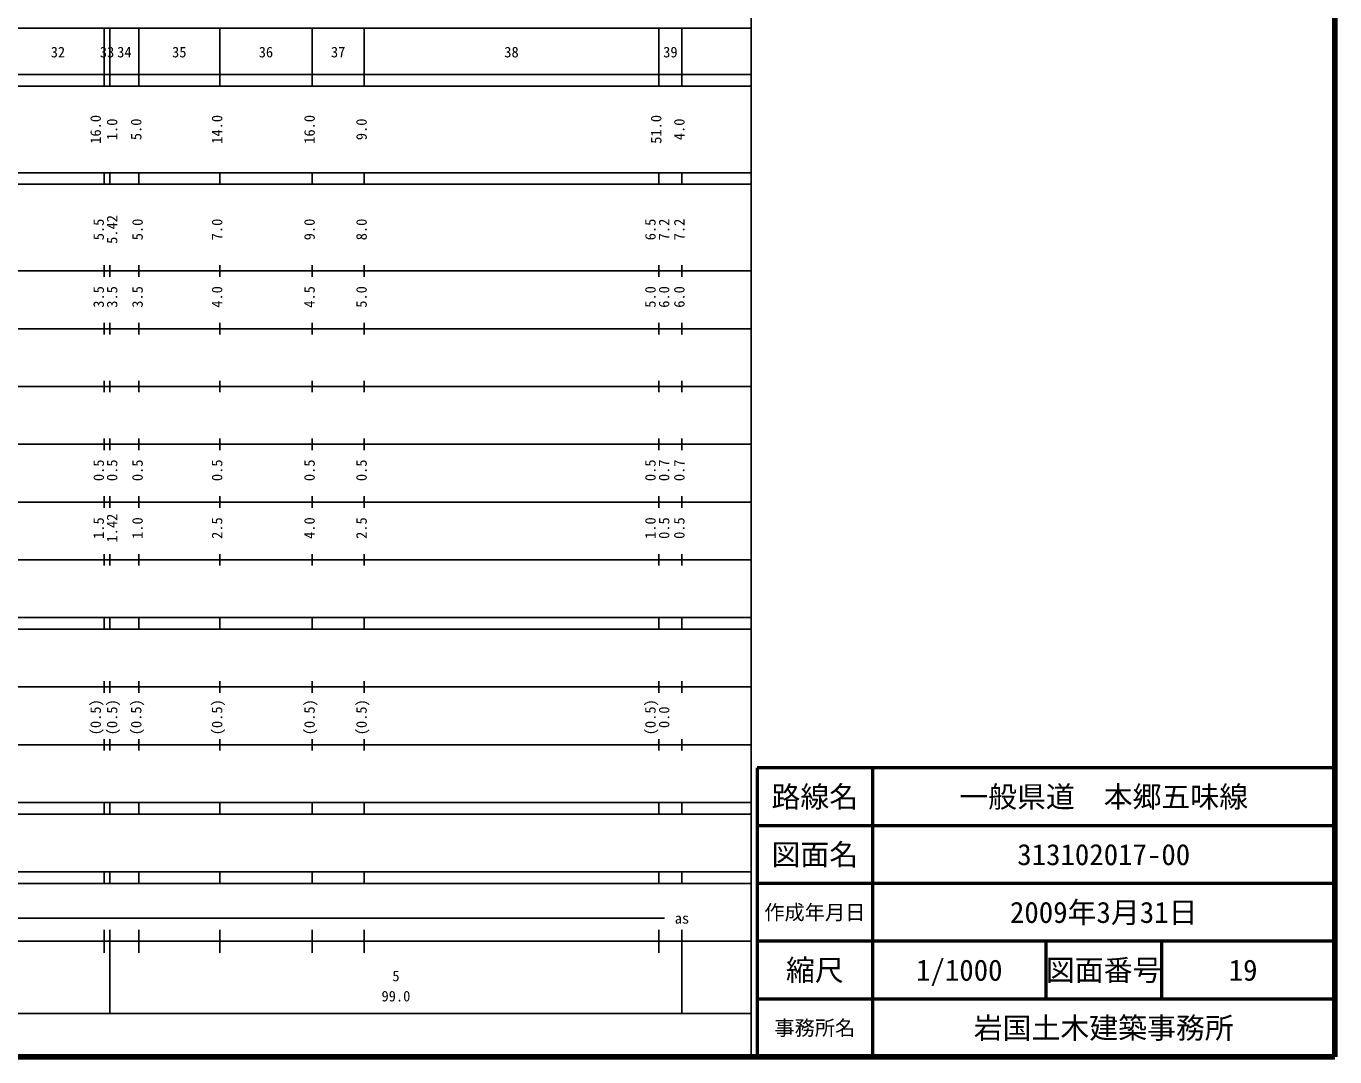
# Model space of a CAD drawing. Units: millimetres on the paper, enlarged 1000 times. Extents: x 40000 to 680000, y 20000 to 380000.
# Drawn here: x 453503 to 680000, y 20000 to 198357 of the extents above; entities that cross this region are included whole.
import ezdxf
from ezdxf.enums import TextEntityAlignment as Align

# ---------------------------------------------------------------- set-up
doc = ezdxf.new("R2010")
doc.units = ezdxf.units.MM
doc.header["$LTSCALE"] = 1000
for name, color, linetype, lineweight in [('M-TTL', 2, 'Continuous', 140), ('M-TTL-BAND', 7, 'Continuous', 25), ('M-TTL-FRAM', 2, 'Continuous', 50), ('M-TTL-LINE', 7, 'Continuous', 50)]:
    doc.layers.add(name, color=color, linetype=linetype, lineweight=lineweight)
doc.layers.add('M-TTL-TXT', color=7, linetype='Continuous')
doc.styles.add('ＭＳ ゴシック', font='')
doc.styles.get('ＭＳ ゴシック').set_extended_font_data('MS Gothic')

msp = doc.modelspace()

# ---------------------------------------------------------------- linework, layer by layer
at = {"layer": 'M-TTL'}
for p, q in [((680000, 20000), (680000, 380000)), ((40000, 20000), (680000, 20000))]:
    msp.add_line(p, q, dxfattribs=at)
at = {"layer": 'M-TTL-BAND'}
for p, q in [((579000, 20000), (579000, 370000)), ((68000, 198000), (579000, 198000)), ((467000, 188000), (467000, 198000)), ((468000, 188000), (468000, 198000)), ((473000, 188000), (473000, 198000)), ((487000, 188000), (487000, 198000)), ((503000, 188000), (503000, 198000)), ((512000, 188000), (512000, 198000)), ((563000, 188000), (563000, 198000)), ((567000, 188000), (567000, 198000)), ((40000, 190000), (579000, 190000)), ((40000, 188000), (579000, 188000)), ((40000, 173000), (579000, 173000)), ((467000, 171000), (467000, 173000)), ((468000, 171000), (468000, 173000)), ((473000, 171000), (473000, 173000)), ((487000, 171000), (487000, 173000)), ((503000, 171000), (503000, 173000)), ((512000, 171000), (512000, 173000)), ((563000, 171000), (563000, 173000)), ((567000, 171000), (567000, 173000)), ((40000, 171000), (579000, 171000)), ((467000, 155000), (467000, 157000)), ((468000, 155000), (468000, 157000)), ((473000, 155000), (473000, 157000)), ((487000, 155000), (487000, 157000)), ((503000, 155000), (503000, 157000)), ((512000, 155000), (512000, 157000)), ((563000, 155000), (563000, 157000)), ((567000, 155000), (567000, 157000)), ((40000, 156000), (579000, 156000)), ((46000, 146000), (579000, 146000)), ((467000, 145000), (467000, 147000)), ((468000, 145000), (468000, 147000)), ((473000, 145000), (473000, 147000)), ((487000, 145000), (487000, 147000)), ((503000, 145000), (503000, 147000)), ((512000, 145000), (512000, 147000)), ((563000, 145000), (563000, 147000)), ((567000, 145000), (567000, 147000)), ((52000, 136000), (579000, 136000)), ((467000, 135000), (467000, 137000)), ((468000, 135000), (468000, 137000)), ((473000, 135000), (473000, 137000)), ((487000, 135000), (487000, 137000)), ((503000, 135000), (503000, 137000)), ((512000, 135000), (512000, 137000)), ((563000, 135000), (563000, 137000)), ((567000, 135000), (567000, 137000)), ((467000, 125000), (467000, 127000)), ((468000, 125000), (468000, 127000)), ((473000, 125000), (473000, 127000)), ((487000, 125000), (487000, 127000)), ((503000, 125000), (503000, 127000)), ((512000, 125000), (512000, 127000)), ((563000, 125000), (563000, 127000)), ((567000, 125000), (567000, 127000)), ((46000, 126000), (579000, 126000)), ((52000, 116000), (579000, 116000)), ((467000, 115000), (467000, 117000)), ((468000, 115000), (468000, 117000)), ((473000, 115000), (473000, 117000)), ((487000, 115000), (487000, 117000)), ((503000, 115000), (503000, 117000)), ((512000, 115000), (512000, 117000)), ((563000, 115000), (563000, 117000)), ((567000, 115000), (567000, 117000)), ((467000, 105000), (467000, 107000)), ((468000, 105000), (468000, 107000)), ((473000, 105000), (473000, 107000)), ((487000, 105000), (487000, 107000)), ((503000, 105000), (503000, 107000)), ((512000, 105000), (512000, 107000)), ((563000, 105000), (563000, 107000)), ((567000, 105000), (567000, 107000)), ((46000, 106000), (579000, 106000)), ((40000, 96000), (579000, 96000)), ((467000, 94000), (467000, 96000)), ((468000, 94000), (468000, 96000)), ((473000, 94000), (473000, 96000)), ((487000, 94000), (487000, 96000)), ((503000, 94000), (503000, 96000)), ((512000, 94000), (512000, 96000)), ((563000, 94000), (563000, 96000)), ((567000, 94000), (567000, 96000)), ((40000, 94000), (579000, 94000)), ((49000, 84000), (579000, 84000)), ((467000, 83000), (467000, 85000)), ((468000, 83000), (468000, 85000)), ((473000, 83000), (473000, 85000)), ((487000, 83000), (487000, 85000)), ((503000, 83000), (503000, 85000)), ((512000, 83000), (512000, 85000)), ((563000, 83000), (563000, 85000)), ((567000, 83000), (567000, 85000)), ((467000, 73000), (467000, 75000)), ((468000, 73000), (468000, 75000)), ((473000, 73000), (473000, 75000)), ((487000, 73000), (487000, 75000)), ((503000, 73000), (503000, 75000)), ((512000, 73000), (512000, 75000)), ((563000, 73000), (563000, 75000)), ((567000, 73000), (567000, 75000)), ((40000, 74000), (579000, 74000)), ((40000, 64000), (579000, 64000)), ((467000, 62000), (467000, 64000)), ((468000, 62000), (468000, 64000)), ((473000, 62000), (473000, 64000)), ((487000, 62000), (487000, 64000)), ((503000, 62000), (503000, 64000)), ((512000, 62000), (512000, 64000)), ((563000, 62000), (563000, 64000)), ((567000, 62000), (567000, 64000)), ((40000, 62000), (579000, 62000)), ((40000, 52000), (579000, 52000)), ((40000, 50000), (579000, 50000)), ((467000, 50000), (467000, 52000)), ((468000, 50000), (468000, 52000)), ((473000, 50000), (473000, 52000)), ((487000, 50000), (487000, 52000)), ((503000, 50000), (503000, 52000)), ((512000, 50000), (512000, 52000)), ((563000, 50000), (563000, 52000)), ((567000, 50000), (567000, 52000)), ((71000, 44000), (564000, 44000)), ((467000, 38000), (467000, 42000)), ((468000, 27500), (468000, 42000)), ((473000, 38000), (473000, 42000)), ((487000, 38000), (487000, 42000)), ((503000, 38000), (503000, 42000)), ((512000, 38000), (512000, 42000)), ((563000, 38000), (563000, 42000)), ((567000, 27500), (567000, 42000)), ((40000, 40000), (579000, 40000)), ((68000, 27500), (579000, 27500))]:
    msp.add_line(p, q, dxfattribs=at)
at = {"layer": 'M-TTL-FRAM'}
for p, q in [((680000, 70000), (580000, 70000)), ((580000, 70000), (580000, 20000))]:
    msp.add_line(p, q, dxfattribs=at)
at = {"layer": 'M-TTL-LINE'}
for p, q in [((600000, 70000), (600000, 20000)), ((680000, 60000), (580000, 60000)), ((680000, 50000), (580000, 50000)), ((680000, 40000), (580000, 40000)), ((630000, 40000), (630000, 30000)), ((650000, 40000), (650000, 30000)), ((680000, 30000), (580000, 30000))]:
    msp.add_line(p, q, dxfattribs=at)

# ---------------------------------------------------------------- texts
at = {"layer": 'M-TTL-BAND', "style": 'ＭＳ ゴシック'}
for s, p in [('32', (459000, 192405)), ('33', (467500, 192405)), ('34', (470500, 192405)), ('35', (480000, 192405)), ('36', (495000, 192405)), ('37', (507500, 192405)), ('38', (537500, 192405)), ('39', (565000, 192405)), ('as', (567000, 42500)), ('5', (517500, 32523)), ('99.0', (517500, 29033))]:
    msp.add_text(s, height=1833, dxfattribs=at).set_placement(p, align=Align.BOTTOM_CENTER)
for s, p in [('16.0', (466981, 180500)), ('1.0', (469831, 180500)), ('5.0', (474000, 180500)), ('14.0', (488000, 180500)), ('16.0', (504000, 180500)), ('9.0', (513000, 180500)), ('51.0', (564000, 180500)), ('4.0', (568000, 180500)), ('5.42', (469829, 163174)), ('5.5', (467501, 163174)), ('5.0', (474231, 163174)), ('7.0', (488000, 163174)), ('9.0', (504000, 163174)), ('8.0', (513000, 163174)), ('6.5', (563000, 163174)), ('7.2', (565370, 163174)), ('7.2', (568000, 163174)), ('3.5', (467501, 151500)), ('3.5', (469829, 151500)), ('3.5', (474231, 151500)), ('4.0', (488000, 151500)), ('4.5', (504000, 151500)), ('5.0', (513000, 151500)), ('5.0', (563000, 151500)), ('6.0', (565370, 151500)), ('6.0', (568000, 151500)), ('0.5', (467501, 121500)), ('0.5', (469829, 121500)), ('0.5', (474231, 121500)), ('0.5', (488000, 121500)), ('0.5', (504000, 121500)), ('0.5', (513000, 121500)), ('0.5', (563000, 121500)), ('0.7', (565370, 121500)), ('0.7', (568000, 121500)), ('1.42', (469829, 111500)), ('1.5', (467501, 111500)), ('1.0', (474231, 111500)), ('2.5', (488000, 111500)), ('4.0', (504000, 111500)), ('2.5', (513000, 111500)), ('1.0', (563000, 111500)), ('0.5', (565370, 111500)), ('0.5', (568000, 111500)), ('(0.5)', (466981, 78764)), ('(0.5)', (469831, 78764)), ('(0.5)', (474000, 78764)), ('(0.5)', (488000, 78764)), ('(0.5)', (504000, 78764)), ('(0.5)', (513000, 78764)), ('(0.5)', (563000, 78764)), ('0.0', (565370, 78764))]:
    msp.add_text(s, height=1833, rotation=90, dxfattribs=at).set_placement(p, align=Align.BOTTOM_CENTER)
at = {"layer": 'M-TTL-TXT', "style": 'ＭＳ ゴシック'}
for s, height, p in [('路線名', 3666, (590000, 65000)), ('路線名', 3666, (590000, 65000)), ('一般県道\u3000本郷五味線', 3666, (640000, 65000)), ('図面名', 3666, (590000, 55000)), ('図面名', 3666, (590000, 55000)), ('313102017-00', 3666, (640000, 55000)), ('作成年月日', 2566, (590000, 45000)), ('作成年月日', 2566, (590000, 45000)), ('2009年3月31日', 3666, (640000, 45000)), ('縮尺', 3666, (590000, 35000)), ('縮尺', 3666, (590000, 35000)), ('1/1000', 3666, (615000, 35000)), ('図面番号', 3666, (640000, 35000)), ('図面番号', 3666, (640000, 35000)), ('19', 3666, (664125, 35000)), ('岩国土木建築事務所', 3666, (640000, 25000)), ('事務所名', 2566, (590000, 25000)), ('事務所名', 2566, (590000, 25000))]:
    msp.add_text(s, height=height, dxfattribs=at).set_placement(p, align=Align.MIDDLE_CENTER)

doc.saveas('drawing.dxf')
